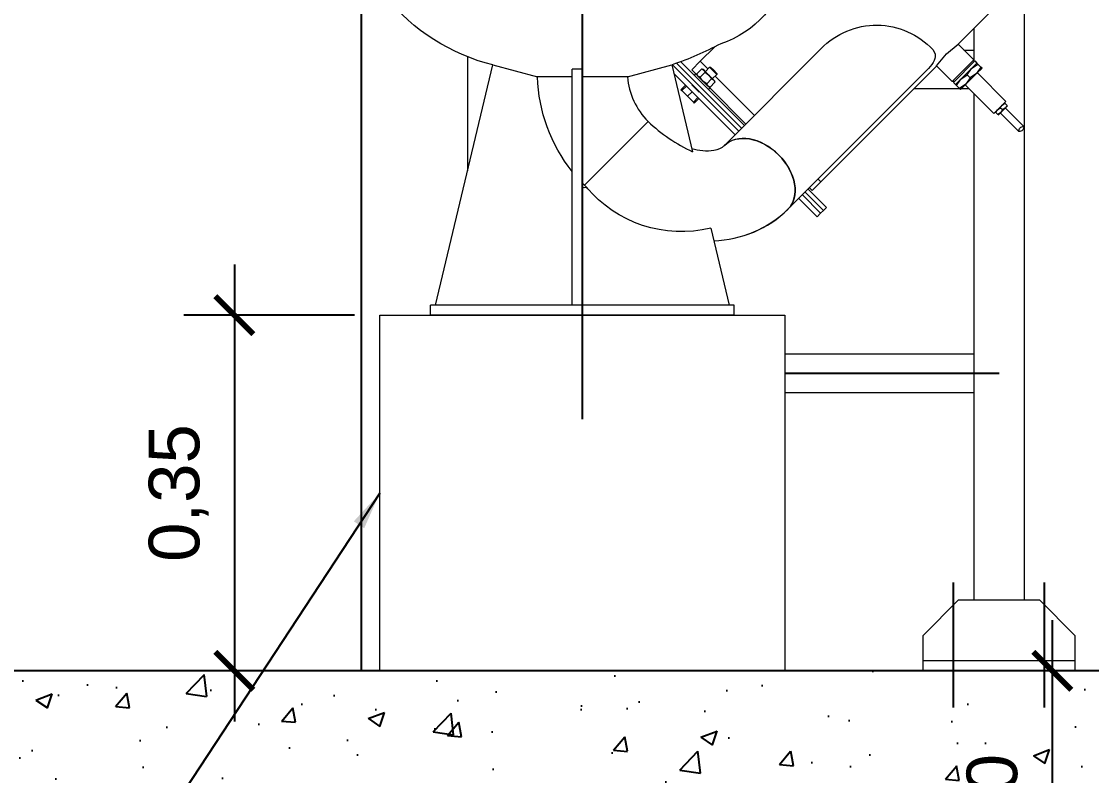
# Model space of a CAD drawing. Extents: x -160 to 364724, y -100 to 7353297.
# Drawn here: x 361695.138 to 361696.195, y 7348043.949 to 7348044.693 of the extents above; entities that cross this region are included whole.
import ezdxf

# ---------------------------------------------------------------- set-up
doc = ezdxf.new("R2010")
doc.units = 0
doc.header["$LTSCALE"] = 5
doc.linetypes.add('________________', pattern=[0])
doc.linetypes.add('SGC_DASHDOT', pattern=[1, 0.5, -0.25, 0, -0.25])
for name, color, linetype in [('BOMBA', 1, 'Continuous'), ('PAREDE CONCRETO CORTE', 5, 'Continuous'), ('Q-PLATO', 5, 'Continuous'), ('SANC_COTAS', 1, 'Continuous'), ('SGC-Eixos', 253, 'SGC_DASHDOT'), ('VEGETAÇÃO', 7, 'Continuous')]:
    doc.layers.add(name, color=color, linetype=linetype)
doc.layers.add('ESCADA', color=2, linetype='Continuous', lineweight=20)
doc.layers.add('VISTA', color=2, linetype='Continuous', lineweight=20)
doc.styles.add('R-80', font='arial.ttf')
doc.dimstyles.new('GERAL - 25', dxfattribs={"dimscale": 0.025, "dimtxt": 2, "dimasz": 1.5, "dimexe": 2, "dimexo": 1, "dimgap": 1, "dimtad": 1, "dimzin": 0, "dimtxsty": 'R-80', "dimblk": 'ARCHTICK', "dimcen": 0, "dimdle": 2, "dimclrd": 1, "dimclre": 1, "dimclrt": 2, "dimadec": 0, "dimazin": 0, "dimtfac": 0.5, "dimtmove": 2, "dimatfit": 3, "dimldrblk": 'OPEN90', "dimfxl": 1, "dimtolj": 1, "dimtzin": 0, "dimarcsym": 0})
doc.dimstyles.new('LEADER - 25', dxfattribs={"dimscale": 0.025, "dimtxt": 2, "dimasz": 1.5, "dimexe": 2, "dimexo": 1, "dimgap": 1, "dimtad": 1, "dimzin": 0, "dimtxsty": 'R-80', "dimcen": 0, "dimdle": 2, "dimclrd": 1, "dimclre": 1, "dimclrt": 2, "dimadec": 0, "dimazin": 0, "dimtfac": 0.5, "dimtmove": 2, "dimatfit": 3, "dimfxl": 1, "dimtolj": 1, "dimtzin": 0, "dimarcsym": 0})

# ---------------------------------------------------------------- blocks, each defined once
blk = doc.blocks.new('_ARCHTICK')
at = {"color": 0, "linetype": 'ByBlock', "const_width": 0.15}
blk.add_lwpolyline([(-0.5, -0.5), (0.5, 0.5)], dxfattribs=at)
blk = doc.blocks.new('*D436')
at = {"layer": 'Defpoints', "color": 0, "transparency": 16777216}
for p in [(361695.4918, 7348044.4032), (361695.3481, 7348044.052), (361695.4918, 7348044.052)]:
    blk.add_point(p, dxfattribs=at)
at = {"layer": 'SANC_COTAS', "color": 1, "lineweight": -2, "transparency": 16777216}
for p, q in [((361695.3481, 7348044.4532), (361695.3481, 7348044.002)), ((361695.4668, 7348044.4032), (361695.2981, 7348044.4032)), ((361695.4668, 7348044.052), (361695.2981, 7348044.052))]:
    blk.add_line(p, q, dxfattribs=at)
at = {"layer": 'SANC_COTAS', "color": 1, "lineweight": -2, "transparency": 16777216, "xscale": 0.03750000000000001, "yscale": 0.03750000000000001, "zscale": 0.03750000000000001}
for p, rotation in [((361695.3481, 7348044.4032), 90), ((361695.3481, 7348044.052), 270)]:
    blk.add_blockref('_ARCHTICK', p, dxfattribs=dict(at, rotation=rotation))
at = {"layer": 'SANC_COTAS', "color": 2, "transparency": 16777216, "insert": (361695.2931, 7348044.2276), "char_height": 0.05, "attachment_point": 5, "rotation": 90, "style": 'R-80'}
blk.add_mtext('\\A1;0,35', dxfattribs=at)
blk = doc.blocks.new('_Open90')
at = {"color": 0, "linetype": 'ByBlock', "lineweight": -2}
for p, q in [((-0.5, 0.5), (0, 0)), ((0, 0), (-1, 0)), ((0, 0), (-0.5, -0.5))]:
    blk.add_line(p, q, dxfattribs=at)
blk = doc.blocks.new('*D450')
at = {"layer": 'Defpoints', "color": 0, "transparency": 16777216}
for p in [(361696.2435, 7348044.052), (361696.1561, 7348043.752), (361696.2435, 7348043.752)]:
    blk.add_point(p, dxfattribs=at)
at = {"layer": 'SANC_COTAS', "color": 1, "lineweight": -2, "transparency": 16777216}
for p, q in [((361696.1561, 7348044.102), (361696.1561, 7348043.702)), ((361696.2185, 7348044.052), (361696.1061, 7348044.052)), ((361696.2185, 7348043.752), (361696.1061, 7348043.752))]:
    blk.add_line(p, q, dxfattribs=at)
at = {"layer": 'SANC_COTAS', "color": 1, "lineweight": -2, "transparency": 16777216, "xscale": 0.03750000000000001, "yscale": 0.03750000000000001, "zscale": 0.03750000000000001}
for p, rotation in [((361696.1561, 7348044.052), 90), ((361696.1561, 7348043.752), 270)]:
    blk.add_blockref('_ARCHTICK', p, dxfattribs=dict(at, rotation=rotation))
at = {"layer": 'SANC_COTAS', "color": 2, "transparency": 16777216, "insert": (361696.1011, 7348043.902), "char_height": 0.05, "attachment_point": 5, "rotation": 90, "style": 'R-80'}
blk.add_mtext('\\A1;0,30', dxfattribs=at)

msp = doc.modelspace()

# ---------------------------------------------------------------- hatches: boundary and pattern name
at = {"layer": 'VEGETAÇÃO'}
h = msp.add_hatch(dxfattribs=at)
h.set_pattern_fill('AR-CONC', color=1, scale=0.0009)
h.set_pattern_definition([(50, (361693.62272, 7348043.9882), (0.163966, -0.014345), [0.017145, -0.188595]), (355, (361693.62272, 7348043.9882), (-0.031719, 0.171951), [0.013716, -0.1508765]), (100.4514, (361693.63639, 7348043.987), (0.132247, 0.157606), [0.014571, -0.160281]), (46.184, (361693.62272, 7348044.03392), (0.243971, -0.037838), [0.025717, -0.282892]), (96.6356, (361693.64305, 7348044.03077), (0.213664, 0.222684), [0.021857, -0.240422]), (351.184, (361693.62272, 7348044.03392), (0.213664, 0.222684), [0.020574, -0.226314]), (21, (361693.64558, 7348044.02249), (0.136453, -0.0920387), [0.017145, -0.188595]), (326, (361693.64558, 7348044.0225), (0.055622, 0.165769), [0.013716, -0.150876]), (71.4514, (361693.65695, 7348044.01482), (0.192075, 0.0737305), [0.014571, -0.160281]), (37.5, (361693.622723, 7348043.9882), (0.0027797, 0.0760995), [0, -0.1490472, 0, -0.153162, 0, -0.1514475]), (7.5, (361693.62272, 7348043.9882), (0.0601377, 0.0901625), [0, -0.0873252, 0, -0.1456182, 0, -0.0577215]), (327.5, (361693.571745, 7348043.9882), (0.1220315, -0.0051559), [0, -0.05715, 0, -0.178308, 0, -0.236601]), (317.5, (361693.54889, 7348043.9882), (0.1333163, 0.0228838), [0, -0.074295, 0, -0.1184148, 0, -0.168021])])
h.paths.add_polyline_path([(361697.2335, 7348044.052), (361696.7335, 7348044.052), (361697.1685, 7348044.052), (361697.1685, 7348043.977), (361697.1035, 7348043.977), (361697.1035, 7348044.052), (361694.6035, 7348044.052), (361694.6035, 7348043.977), (361694.5385, 7348043.977), (361694.5385, 7348044.052), (361694.9735, 7348044.052), (361694.4767, 7348044.052), (361694.4767, 7348043.552), (361697.2335, 7348043.552)])

# ---------------------------------------------------------------- linework, layer by layer
at = {"layer": 'BOMBA', "linetype": '________________', "lineweight": 9}
for p, q in [((361696.1056, 7348044.7131), (361696.0639, 7348044.6713)), ((361696.0515, 7348044.6611), (361696.0631, 7348044.6708)), ((361696.0631, 7348044.6708), (361696.0639, 7348044.6713)), ((361696.0631, 7348044.6708), (361696.0785, 7348044.6553)), ((361695.8084, 7348044.6539), (361695.8227, 7348044.6682)), ((361695.8322, 7348044.5707), (361695.9278, 7348044.6664)), ((361696.0419, 7348044.6495), (361696.0515, 7348044.6611)), ((361695.5468, 7348044.4132), (361695.6035, 7348044.6503)), ((361695.6035, 7348044.6503), (361695.6475, 7348044.6384)), ((361695.7365, 7348044.6385), (361695.7802, 7348044.6503)), ((361695.7802, 7348044.6503), (361695.8007, 7348044.5646)), ((361695.7806, 7348044.6506), (361695.8463, 7348044.5849)), ((361695.7806, 7348044.6506), (361695.8463, 7348044.5849)), ((361695.7849, 7348044.6519), (361695.8022, 7348044.6346)), ((361695.7849, 7348044.6519), (361695.8022, 7348044.6346)), ((361695.789, 7348044.6535), (361695.8028, 7348044.6397)), ((361695.7999, 7348044.6454), (361695.8084, 7348044.6539)), ((361695.8084, 7348044.6539), (361695.8159, 7348044.6464)), ((361695.8084, 7348044.6539), (361695.8159, 7348044.6464)), ((361696.0413, 7348044.6487), (361696.0419, 7348044.6495)), ((361696.0573, 7348044.6341), (361696.0419, 7348044.6495)), ((361696.0785, 7348044.6553), (361696.0573, 7348044.6341)), ((361696.0584, 7348044.633), (361696.0796, 7348044.6542)), ((361696.0817, 7348044.6521), (361696.0764, 7348044.6468)), ((361696.0764, 7348044.6468), (361696.0827, 7348044.6512)), ((361696.0785, 7348044.6553), (361696.0785, 7348044.6532)), ((361696.0796, 7348044.6542), (361696.0817, 7348044.6521)), ((361696.0827, 7348044.6512), (361696.0817, 7348044.6521)), ((361696.0857, 7348044.6481), (361696.0827, 7348044.6512)), ((361695.6818, 7348044.6387), (361695.6464, 7348044.6387)), ((361695.6918, 7348044.646), (361695.6818, 7348044.646)), ((361695.6818, 7348044.4132), (361695.6818, 7348044.646)), ((361695.6918, 7348044.4132), (361695.6918, 7348044.646)), ((361695.7365, 7348044.6387), (361695.6918, 7348044.6387)), ((361695.7373, 7348044.6387), (361695.7365, 7348044.6387)), ((361695.7823, 7348044.6419), (361695.8428, 7348044.5813)), ((361695.8039, 7348044.6415), (361695.7999, 7348044.6454)), ((361695.8025, 7348044.64), (361695.8039, 7348044.6415)), ((361695.8074, 7348044.6351), (361695.8028, 7348044.6397)), ((361695.8028, 7348044.6397), (361695.805, 7348044.6375)), ((361695.8074, 7348044.6379), (361695.8039, 7348044.6415)), ((361695.8098, 7348044.6464), (361695.8049, 7348044.6414)), ((361695.806, 7348044.6393), (361695.8049, 7348044.6414)), ((361695.8053, 7348044.64), (361695.8049, 7348044.6414)), ((361695.8082, 7348044.6382), (361695.806, 7348044.6393)), ((361695.8131, 7348044.6431), (361695.8082, 7348044.6382)), ((361695.8098, 7348044.6464), (361695.812, 7348044.6452)), ((361695.8098, 7348044.6464), (361695.8112, 7348044.646)), ((361695.8112, 7348044.646), (361695.812, 7348044.6452)), ((361695.812, 7348044.6452), (361695.8131, 7348044.6431)), ((361695.8169, 7348044.6403), (361695.812, 7348044.6452)), ((361695.8131, 7348044.6431), (361695.8169, 7348044.6403)), ((361695.8134, 7348044.6439), (361695.8175, 7348044.648)), ((361695.8169, 7348044.6403), (361695.8196, 7348044.6366)), ((361695.8169, 7348044.6403), (361695.8218, 7348044.6354)), ((361695.8175, 7348044.648), (361695.8246, 7348044.6409)), ((361695.8175, 7348044.648), (361695.8185, 7348044.648)), ((361695.8216, 7348044.645), (361695.8185, 7348044.648)), ((361695.8246, 7348044.6409), (361695.8204, 7348044.6368)), ((361695.8246, 7348044.642), (361695.8216, 7348044.645)), ((361695.823, 7348044.6393), (361695.8259, 7348044.6364)), ((361695.823, 7348044.6393), (361695.8259, 7348044.6364)), ((361695.8246, 7348044.642), (361695.8246, 7348044.6409)), ((361696.0322, 7348044.645), (361695.895, 7348044.5078)), ((361696.0413, 7348044.6487), (361695.9274, 7348044.5349)), ((361696.0764, 7348044.6468), (361696.0658, 7348044.6362)), ((361696.0658, 7348044.6362), (361696.0721, 7348044.6406)), ((361696.0814, 7348044.6419), (361696.0708, 7348044.6312)), ((361696.0721, 7348044.6406), (361696.0764, 7348044.6468)), ((361696.0751, 7348044.6375), (361696.0721, 7348044.6406)), ((361696.0814, 7348044.6419), (361696.0751, 7348044.6375)), ((361696.0857, 7348044.6481), (361696.0814, 7348044.6419)), ((361696.0867, 7348044.6472), (361696.0814, 7348044.6419)), ((361696.0821, 7348044.6426), (361696.1104, 7348044.6143)), ((361696.0867, 7348044.6472), (361696.0857, 7348044.6481)), ((361695.7893, 7348044.6258), (361695.7938, 7348044.6303)), ((361695.7902, 7348044.6249), (361695.7947, 7348044.6294)), ((361695.8036, 7348044.6269), (361695.8, 7348044.6305)), ((361695.8022, 7348044.6346), (361695.8492, 7348044.5877)), ((361695.8022, 7348044.6346), (361695.8492, 7348044.5877)), ((361695.805, 7348044.6375), (361695.8074, 7348044.6351)), ((361695.8109, 7348044.6344), (361695.8074, 7348044.6379)), ((361695.8074, 7348044.6351), (361695.852, 7348044.5905)), ((361695.8086, 7348044.6374), (361695.8082, 7348044.6382)), ((361695.8109, 7348044.6344), (361695.8086, 7348044.6374)), ((361695.8147, 7348044.6316), (361695.8109, 7348044.6344)), ((361695.8145, 7348044.6308), (361695.8109, 7348044.6344)), ((361695.818, 7348044.6273), (361695.8145, 7348044.6308)), ((361695.8196, 7348044.6366), (361695.8147, 7348044.6316)), ((361695.8158, 7348044.6295), (361695.8147, 7348044.6316)), ((361695.818, 7348044.6284), (361695.8158, 7348044.6295)), ((361695.818, 7348044.6284), (361695.8166, 7348044.6287)), ((361695.8229, 7348044.6333), (361695.818, 7348044.6284)), ((361695.8196, 7348044.6366), (361695.8218, 7348044.6354)), ((361695.8218, 7348044.6354), (361695.8229, 7348044.6333)), ((361695.8218, 7348044.6354), (361695.8225, 7348044.6347)), ((361695.8225, 7348044.6347), (361695.8229, 7348044.6333)), ((361695.8259, 7348044.6364), (361695.8619, 7348044.6004)), ((361695.8259, 7348044.6364), (361695.8619, 7348044.6004)), ((361696.0595, 7348044.6341), (361696.0573, 7348044.6341)), ((361696.0605, 7348044.6309), (361696.0584, 7348044.633)), ((361696.0605, 7348044.6309), (361696.0658, 7348044.6362)), ((361696.0605, 7348044.6309), (361696.0615, 7348044.6299)), ((361696.0615, 7348044.6299), (361696.0658, 7348044.6362)), ((361696.0645, 7348044.6269), (361696.0615, 7348044.6299)), ((361696.0708, 7348044.6312), (361696.0645, 7348044.6269)), ((361696.0655, 7348044.6259), (361696.0708, 7348044.6312)), ((361696.0983, 7348044.6023), (361696.0701, 7348044.6305)), ((361696.0751, 7348044.6375), (361696.0708, 7348044.6312)), ((361695.7893, 7348044.6258), (361695.7902, 7348044.6249)), ((361695.7902, 7348044.6249), (361695.7958, 7348044.6193)), ((361695.7958, 7348044.6193), (361695.8003, 7348044.6238)), ((361695.7958, 7348044.6193), (361695.8015, 7348044.6136)), ((361695.8015, 7348044.6136), (361695.806, 7348044.6181)), ((361695.8023, 7348044.6127), (361695.8069, 7348044.6172)), ((361695.8065, 7348044.624), (361695.8036, 7348044.6269)), ((361695.8071, 7348044.6234), (361695.8065, 7348044.624)), ((361695.818, 7348044.6273), (361695.8166, 7348044.6259)), ((361695.8534, 7348044.5919), (361695.818, 7348044.6273)), ((361696.0645, 7348044.6269), (361696.0655, 7348044.6259)), ((361695.8015, 7348044.6136), (361695.8023, 7348044.6127)), ((361696.0983, 7348044.6023), (361696.1104, 7348044.6143)), ((361696.1021, 7348044.606), (361696.1048, 7348044.6079)), ((361696.1048, 7348044.6079), (361696.1067, 7348044.6106)), ((361696.1068, 7348044.6058), (361696.1048, 7348044.6079)), ((361696.1095, 7348044.6077), (361696.1049, 7348044.6031)), ((361696.1067, 7348044.6106), (361696.1094, 7348044.6124)), ((361696.1095, 7348044.6077), (361696.1068, 7348044.6058)), ((361696.1114, 7348044.6104), (361696.1094, 7348044.6124)), ((361696.1114, 7348044.6104), (361696.1095, 7348044.6077)), ((361696.1118, 7348044.61), (361696.1095, 7348044.6077)), ((361696.1097, 7348044.6079), (361696.128, 7348044.5895)), ((361696.1002, 7348044.6033), (361696.1021, 7348044.606)), ((361696.1022, 7348044.6013), (361696.1002, 7348044.6033)), ((361696.1049, 7348044.6031), (361696.1022, 7348044.6013)), ((361696.1026, 7348044.6008), (361696.1049, 7348044.6031)), ((361696.1231, 7348044.5846), (361696.1047, 7348044.603)), ((361696.1068, 7348044.6058), (361696.1049, 7348044.6031)), ((361695.7476, 7348044.5852), (361695.7568, 7348044.5944)), ((361695.7476, 7348044.5852), (361695.7568, 7348044.5944)), ((361695.7476, 7348044.5852), (361695.7568, 7348044.5944)), ((361695.7254, 7348044.563), (361695.7476, 7348044.5852)), ((361695.7254, 7348044.563), (361695.7476, 7348044.5852)), ((361695.7254, 7348044.563), (361695.7476, 7348044.5852)), ((361695.694, 7348044.5315), (361695.7254, 7348044.563)), ((361695.694, 7348044.5315), (361695.7254, 7348044.563)), ((361695.694, 7348044.5315), (361695.7254, 7348044.563)), ((361695.9274, 7348044.5349), (361695.9189, 7348044.5264)), ((361695.9247, 7348044.5376), (361695.9274, 7348044.5349)), ((361695.9247, 7348044.5376), (361695.9274, 7348044.5349)), ((361695.6957, 7348044.5298), (361695.694, 7348044.5315)), ((361695.6957, 7348044.5298), (361695.694, 7348044.5315)), ((361695.6974, 7348044.5281), (361695.6957, 7348044.5298)), ((361695.6974, 7348044.5281), (361695.6957, 7348044.5298)), ((361695.912, 7348044.5248), (361695.9302, 7348044.5067)), ((361695.912, 7348044.5248), (361695.9302, 7348044.5067)), ((361695.9148, 7348044.5277), (361695.933, 7348044.5095)), ((361695.9189, 7348044.5264), (361695.9163, 7348044.5291)), ((361695.9057, 7348044.5185), (361695.9238, 7348044.5003)), ((361695.9092, 7348044.522), (361695.9273, 7348044.5039)), ((361695.9092, 7348044.522), (361695.9273, 7348044.5039)), ((361695.895, 7348044.5078), (361695.8949, 7348044.5077)), ((361695.9273, 7348044.5039), (361695.9238, 7348044.5003)), ((361695.9302, 7348044.5067), (361695.9273, 7348044.5039)), ((361695.933, 7348044.5095), (361695.9302, 7348044.5067)), ((361695.8187, 7348044.4892), (361695.8368, 7348044.4132)), ((361695.5418, 7348044.4032), (361695.5418, 7348044.4132)), ((361695.8418, 7348044.4132), (361695.5418, 7348044.4132)), ((361695.8418, 7348044.4032), (361695.8418, 7348044.4132)), ((361695.8418, 7348044.4032), (361695.5418, 7348044.4032))]:
    msp.add_line(p, q, dxfattribs=at)
for points in [[(361695.6035, 7348044.6503, -0.164669), (361695.4978, 7348044.7178, -0.068037), (361695.4911, 7348044.7312, -0.07925), (361695.4886, 7348044.7512)], [(361695.895, 7348044.7512), (361695.895, 7348044.7475), (361695.895, 7348044.7455), (361695.895, 7348044.7455, -0.267389), (361695.8286, 7348044.6712, -0.041424), (361695.7807, 7348044.6505)], [(361695.9278, 7348044.6664, -0.428669), (361696.0381, 7348044.6654), (361696.0394, 7348044.6632), (361696.0403, 7348044.6608), (361696.0405, 7348044.6583), (361696.0402, 7348044.6565), (361696.0396, 7348044.6546), (361696.0386, 7348044.6527), (361696.0386, 7348044.6527, -0.061161), (361696.0322, 7348044.645)]]:
    msp.add_lwpolyline(points, format="xyb", dxfattribs=at)
at = {"layer": 'BOMBA', "linetype": '________________', "lineweight": 9, "extrusion": (0, 0, -1)}
msp.add_lwpolyline([(-361695.7999, 7348044.5679, -0.111162), (-361695.8219, 7348044.566), (-361695.825, 7348044.5667), (-361695.8278, 7348044.5677), (-361695.8304, 7348044.5692), (-361695.8317, 7348044.5703), (-361695.8322, 7348044.5707), (-361695.8322, 7348044.5707)], format="xyb", dxfattribs=at)
msp.add_lwpolyline([(-361695.7999, 7348044.5679, -0.111162), (-361695.8219, 7348044.566), (-361695.825, 7348044.5667), (-361695.8278, 7348044.5677), (-361695.8304, 7348044.5692), (-361695.8317, 7348044.5703), (-361695.8322, 7348044.5707), (-361695.8322, 7348044.5707)], format="xyb", dxfattribs=at)
for centre, radius, start, end in [((-361695.8063, 7348044.6439), 0.1589, 321.5729, 358.0172), ((-361696.1276, 7348044.585), 0.00454, 354.6034, 95.3966), ((-361696.1235, 7348044.5891), 0.00454, 174.6034, 275.3966), ((-361695.694, 7348044.5315), 0.0025, 32.6305, 45.4506), ((-361695.694, 7348044.5315), 0.0025, 224.6549, 327.3695), ((-361695.7895, 7348044.6074), 0.1217, 256.127, 320.3832)]:
    msp.add_arc(centre, radius, start, end, dxfattribs=at)
at = {"layer": 'BOMBA', "linetype": '________________', "lineweight": 9}
for centre, radius, start, end in [((361695.8063, 7348044.6439), 0.07, 184.446, 225), ((361695.8714, 7348044.7157), 0.1668, 226.6313, 244.9402), ((361695.8063, 7348044.6439), 0.1589, 224.0988, 225), ((361695.8186, 7348044.5861), 0.1094, 271.609, 314.308), ((361695.8186, 7348044.5862), 0.1095, 271.6111, 314.1733)]:
    msp.add_arc(centre, radius, start, end, dxfattribs=at)
for start_param, end_param in [(1.570796, 3.141593), (1.570796, 3.141593), (0, 1.570796), (0, 1.570796)]:
    msp.add_ellipse((361695.8636, 7348044.5393), major_axis=(0.0314, -0.0314), ratio=0.707107, start_param=start_param, end_param=end_param, dxfattribs=at)
at = {"layer": 'BOMBA', "linetype": '________________', "lineweight": 9, "extrusion": (0, 0, -1)}
for start_param, end_param in [(0, 1.570796), (1.570796, 3.141593)]:
    msp.add_ellipse((361695.8636, 7348044.5393), major_axis=(-0.0314, 0.0314), ratio=0.707107, start_param=start_param, end_param=end_param, dxfattribs=at)
at = {"layer": 'ESCADA'}
for p, q in [((361696.1285, 7348044.7317), (361696.1285, 7348044.122)), ((361696.1285, 7348044.7317), (361696.1285, 7348044.122)), ((361696.0785, 7348044.6859), (361696.0785, 7348044.6553)), ((361696.0785, 7348044.6859), (361696.0785, 7348044.6553)), ((361696.0688, 7348044.665), (361696.0785, 7348044.665)), ((361695.5785, 7348044.6583), (361695.5785, 7348044.5458)), ((361696.0196, 7348044.627), (361696.0736, 7348044.627)), ((361696.0785, 7348044.6221), (361696.0785, 7348044.122)), ((361696.0785, 7348044.6221), (361696.0785, 7348044.122)), ((361695.8918, 7348044.365), (361696.0785, 7348044.365)), ((361695.8918, 7348044.327), (361696.0785, 7348044.327)), ((361696.1785, 7348044.062), (361696.0285, 7348044.062)), ((361696.1785, 7348044.052), (361696.0285, 7348044.052))]:
    msp.add_line(p, q, dxfattribs=at)
msp.add_lwpolyline([(361696.0285, 7348044.052), (361696.0285, 7348044.087), (361696.0635, 7348044.122), (361696.1435, 7348044.122), (361696.1785, 7348044.087), (361696.1785, 7348044.052)], dxfattribs=at)
at = {"layer": 'PAREDE CONCRETO CORTE', "flags": 128}
msp.add_lwpolyline([(361697.1035, 7348044.052), (361694.6035, 7348044.052)], dxfattribs=at)
at = {"layer": 'Q-PLATO'}
msp.add_circle((361680.2092, 7348035.5226), 46.9117, dxfattribs=at)
at = {"layer": 'SGC-Eixos', "ltscale": 2}
for p, q in [((361695.4735, 7348044.052), (361695.4735, 7348047.1269)), ((361695.6918, 7348045.6965), (361695.6918, 7348044.3004))]:
    msp.add_line(p, q, dxfattribs=at)
at = {"layer": 'SGC-Eixos'}
msp.add_line((361695.8918, 7348044.346), (361696.1035, 7348044.346), dxfattribs=at)
at = {"layer": 'SGC-Eixos', "ltscale": 0.2}
for p, q in [((361696.0585, 7348044.0158), (361696.0585, 7348044.1394)), ((361696.1485, 7348044.0158), (361696.1485, 7348044.1394))]:
    msp.add_line(p, q, dxfattribs=at)
at = {"layer": 'VISTA'}
msp.add_lwpolyline([(361695.4918, 7348044.052), (361695.4918, 7348044.4032), (361695.8918, 7348044.4032), (361695.8918, 7348044.052)], dxfattribs=at)

# ---------------------------------------------------------------- dimensions: what is measured, and where the dimension line sits
at = {"layer": 'SANC_COTAS'}
for base, p1, p2, picture, middle in [((361695.3481, 7348044.052), (361695.4918, 7348044.4032), (361695.4918, 7348044.052), '*D436', (361695.2931, 7348044.2276)), ((361696.1561, 7348043.752), (361696.2435, 7348044.052), (361696.2435, 7348043.752), '*D450', (361696.1011, 7348043.902))]:
    dim = msp.add_linear_dim(base=base, p1=p1, p2=p2, angle=90, dimstyle='GERAL - 25', dxfattribs=at)
    dim.commit()
    dim.dimension.update_dxf_attribs({"geometry": picture, "text_midpoint": middle})

# ---------------------------------------------------------------- leaders
msp.add_leader([(361695.4918, 7348044.2276), (361694.7619, 7348043.1181)], dimstyle='LEADER - 25', dxfattribs=at)

doc.saveas('drawing.dxf')
